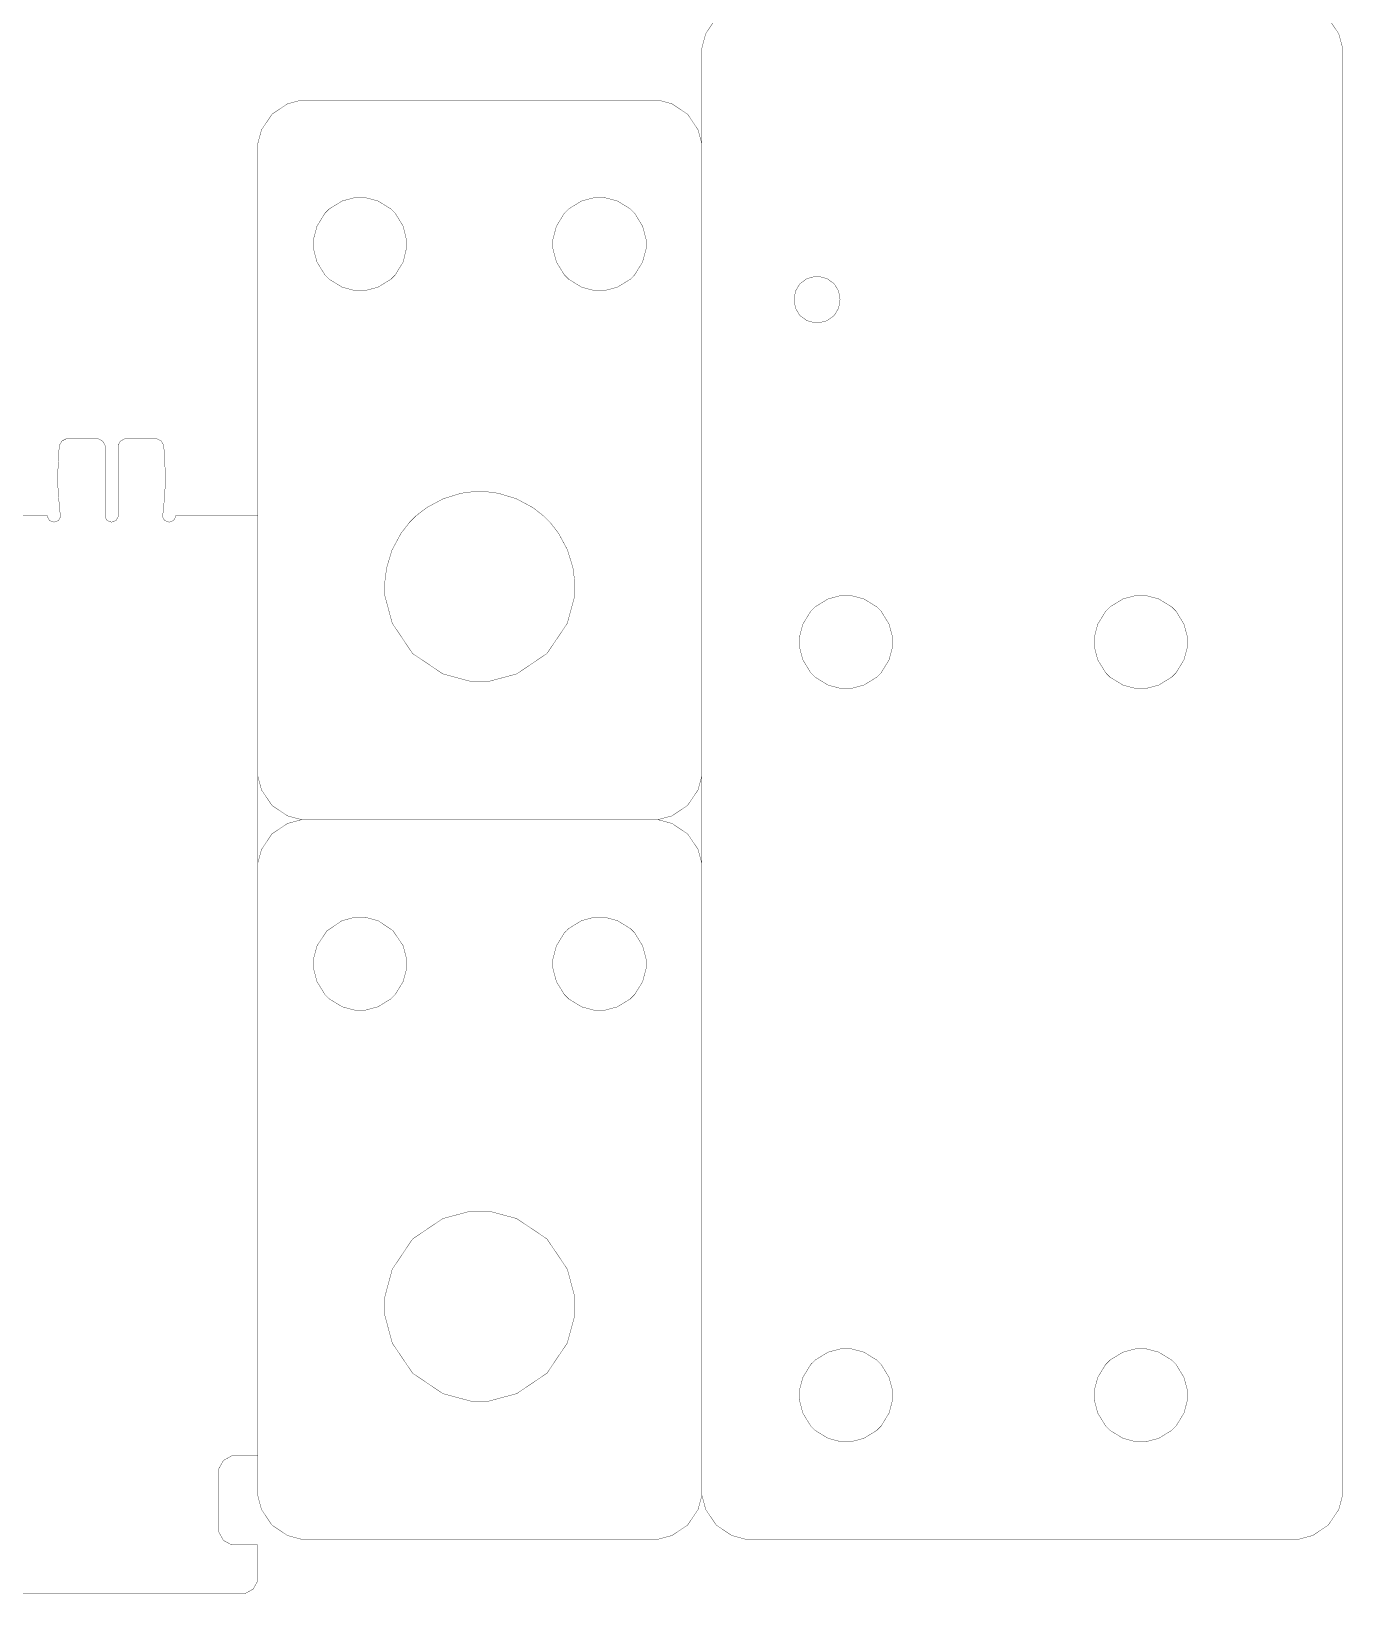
# Model space of a CAD drawing. Extents: x 0.1 to 11.9, y 0.1 to 11.9.
# Drawn here: x 8.461 to 11.827, y 0.097 to 4.106 of the extents above; entities that cross this region are included whole.
import ezdxf

# ---------------------------------------------------------------- set-up
doc = ezdxf.new("R2010")
doc.units = 0
doc.layers.get('0').update_dxf_attribs({"linetype": 'CONTINUOUS'})

msp = doc.modelspace()

# ---------------------------------------------------------------- linework, layer by layer
at = {"color": 1, "const_width": 0.00084}
for points in [[(10.1823, 4.05149), (10.1823, 4.06369), (10.1921, 4.10015), (10.2189, 4.13986), (10.2586, 4.16667), (10.2951, 4.17649), (10.3073, 4.17649)], [(11.7012, 4.17649), (11.7134, 4.17649), (11.7498, 4.16667), (11.7896, 4.13986), (11.8163, 4.10015), (11.8262, 4.06369), (11.8262, 4.05149)], [(10.1823, 4.05149), (10.1823, 0.361546)], [(11.8262, 4.05149), (11.8262, 0.361546)], [(9.16749, 3.92985), (9.15528, 3.92985), (9.11882, 3.92008), (9.0791, 3.89328), (9.05231, 3.85357), (9.04249, 3.81706), (9.04249, 3.80485)], [(9.16749, 3.92985), (10.0573, 3.92985)], [(10.1823, 3.80485), (10.1823, 3.81706), (10.1724, 3.85357), (10.1457, 3.89328), (10.1059, 3.92008), (10.0694, 3.92985), (10.0573, 3.92985)], [(9.04249, 3.80485), (9.04249, 2.20822)], [(8.5536, 3.06011), (8.55035, 3.06011), (8.54058, 3.05524), (8.5344, 3.04546), (8.53407, 3.04303)], [(8.63108, 3.06011), (8.5536, 3.06011)], [(8.65076, 3.04042), (8.65076, 3.04394), (8.64497, 3.05436), (8.63456, 3.06011), (8.63108, 3.06011)], [(8.70394, 3.06011), (8.70042, 3.06011), (8.69, 3.05436), (8.68425, 3.04394), (8.68425, 3.04042)], [(8.70394, 3.06011), (8.78142, 3.06011)], [(8.80089, 3.04303), (8.80057, 3.04546), (8.79438, 3.05524), (8.78461, 3.06011), (8.78142, 3.06011)], [(8.53407, 3.04303), (8.53207, 3.0281), (8.52875, 2.95307), (8.53418, 2.87815), (8.53663, 2.86328)], [(8.65076, 2.86328), (8.65076, 3.04042)], [(8.68425, 2.86328), (8.68425, 3.04042)], [(8.79839, 2.86328), (8.80078, 2.87815), (8.80621, 2.95307), (8.80285, 3.0281), (8.80089, 3.04303)], [(8.50315, 2.86328), (8.29249, 2.86328)], [(8.50315, 2.86328), (8.50315, 2.86019), (8.50836, 2.85081), (8.51986, 2.84663), (8.53131, 2.85081), (8.53657, 2.86019), (8.53663, 2.86328)], [(8.65076, 2.86328), (8.65076, 2.86019), (8.65597, 2.85081), (8.66749, 2.84663), (8.67899, 2.85081), (8.68425, 2.86019), (8.68425, 2.86328)], [(8.79839, 2.86328), (8.79839, 2.86019), (8.8036, 2.85081), (8.81511, 2.84663), (8.82661, 2.85081), (8.83188, 2.86019), (8.83188, 2.86328)], [(9.04249, 2.86328), (8.83188, 2.86328)], [(9.04249, 2.20822), (9.04249, 2.19607), (9.05231, 2.15956), (9.0791, 2.11985), (9.11882, 2.09304), (9.15528, 2.08322), (9.16749, 2.08322)], [(9.04249, 2.20822), (9.04249, 1.95822)], [(10.0573, 2.08322), (10.0694, 2.08322), (10.1059, 2.09304), (10.1457, 2.11985), (10.1724, 2.15956), (10.1823, 2.19607), (10.1823, 2.20822)], [(9.16749, 2.08322), (9.15528, 2.08322), (9.11882, 2.0734), (9.0791, 2.0466), (9.05231, 2.00689), (9.04249, 1.97043), (9.04249, 1.95822)], [(9.16749, 2.08322), (10.0573, 2.08322)], [(10.1823, 1.95822), (10.1823, 1.97043), (10.1724, 2.00689), (10.1457, 2.0466), (10.1059, 2.0734), (10.0694, 2.08322), (10.0573, 2.08322)], [(9.04249, 1.95822), (9.04249, 0.361546)], [(10.1823, 0.566026), (10.1823, 0.361546)], [(8.98232, 0.450467), (8.97532, 0.450467), (8.95449, 0.438965), (8.94299, 0.418078), (8.94299, 0.411079)], [(9.04249, 0.450467), (8.98232, 0.450467)], [(8.94299, 0.411079), (8.94299, 0.26161)], [(9.04249, 0.361546), (9.04249, 0.349393), (9.05231, 0.312935), (9.0791, 0.273167), (9.11882, 0.246419), (9.15528, 0.236546), (9.16749, 0.236546)], [(10.0573, 0.236546), (10.0694, 0.236546), (10.1059, 0.246419), (10.1457, 0.273167), (10.1724, 0.312935), (10.1823, 0.349393), (10.1823, 0.361546)], [(10.3073, 0.236546), (10.2951, 0.236546), (10.2586, 0.246419), (10.2189, 0.273167), (10.1921, 0.312935), (10.1823, 0.349393), (10.1823, 0.361546)], [(11.8262, 0.361546), (11.8262, 0.349393), (11.8163, 0.312935), (11.7896, 0.273167), (11.7498, 0.246419), (11.7134, 0.236546), (11.7012, 0.236546)], [(8.94299, 0.26161), (8.94299, 0.254665), (8.95449, 0.233832), (8.97532, 0.222276), (8.98232, 0.222276)], [(9.04249, 0.222276), (8.98232, 0.222276)], [(9.04249, 0.222276), (9.04249, 0.13661)], [(9.16749, 0.236546), (10.0573, 0.236546)], [(11.7012, 0.236546), (10.3073, 0.236546)], [(9.00315, 0.097277), (9.0101, 0.097277), (9.03093, 0.108832), (9.04249, 0.129666), (9.04249, 0.13661)], [(9.00315, 0.097277), (8.29249, 0.097277)]]:
    msp.add_lwpolyline(points, dxfattribs=at)
for points in [[(9.42486, 3.56017), (9.42486, 3.56814), (9.41581, 3.60601), (9.39546, 3.63926), (9.38986, 3.64486), (9.38422, 3.6505), (9.35101, 3.67085), (9.31663, 3.67996), (9.30518, 3.67996), (9.29368, 3.67996), (9.25933, 3.67085), (9.22613, 3.6505), (9.22054, 3.64486), (9.2149, 3.63926), (9.19456, 3.60601), (9.18549, 3.57167), (9.18549, 3.56017), (9.18549, 3.54872), (9.19456, 3.51438), (9.2149, 3.48113), (9.22054, 3.47547), (9.22613, 3.46989), (9.25933, 3.44954), (9.29368, 3.44043), (9.30518, 3.44043), (9.31663, 3.44043), (9.35101, 3.44954), (9.38422, 3.46989), (9.38986, 3.47547), (9.39546, 3.48113), (9.41581, 3.51438), (9.42486, 3.55225), (9.42486, 3.56017)], [(10.0393, 3.56017), (10.0393, 3.57167), (10.0301, 3.60601), (10.0098, 3.63926), (10.0042, 3.64486), (9.99858, 3.6505), (9.96539, 3.67085), (9.93099, 3.6799), (9.91954, 3.6799), (9.90804, 3.6799), (9.87369, 3.67085), (9.8405, 3.6505), (9.8349, 3.64486), (9.82926, 3.63926), (9.80892, 3.60601), (9.79986, 3.57167), (9.79986, 3.56017), (9.79986, 3.54872), (9.80892, 3.51438), (9.82926, 3.48118), (9.8349, 3.47553), (9.8405, 3.46994), (9.87369, 3.4496), (9.90804, 3.44043), (9.91954, 3.44043), (9.93099, 3.44043), (9.96539, 3.4496), (9.99858, 3.46994), (10.0042, 3.47553), (10.0098, 3.48118), (10.0301, 3.51438), (10.0393, 3.54872), (10.0393, 3.56017)], [(10.4778, 3.35856), (10.4712, 3.35856), (10.4519, 3.36367), (10.4334, 3.37706), (10.4224, 3.39594), (10.4187, 3.41764), (10.4224, 3.43935), (10.4334, 3.45822), (10.4519, 3.47163), (10.4712, 3.47667), (10.4778, 3.47667), (10.4842, 3.47667), (10.5036, 3.47163), (10.522, 3.45822), (10.5331, 3.43935), (10.5368, 3.41764), (10.5331, 3.39594), (10.522, 3.37706), (10.5036, 3.36367), (10.4842, 3.35856), (10.4778, 3.35856)], [(9.85607, 2.68164), (9.85607, 2.69358), (9.85135, 2.72944), (9.83757, 2.77496), (9.81515, 2.81694), (9.79318, 2.84565), (9.78478, 2.85406), (9.77632, 2.86253), (9.74761, 2.88456), (9.70562, 2.90696), (9.6601, 2.92079), (9.62429, 2.92551), (9.61236, 2.92551), (9.60037, 2.92551), (9.56456, 2.92079), (9.5191, 2.90696), (9.47711, 2.88456), (9.4484, 2.86253), (9.44, 2.85406), (9.43153, 2.84565), (9.40956, 2.81694), (9.38715, 2.77496), (9.37338, 2.72944), (9.36871, 2.69358), (9.36871, 2.68164), (9.36871, 2.65799), (9.38786, 2.58686), (9.44011, 2.50944), (9.51753, 2.45725), (9.58865, 2.4381), (9.61236, 2.4381), (9.63601, 2.4381), (9.70714, 2.45725), (9.78461, 2.50944), (9.83686, 2.58686), (9.85607, 2.65799), (9.85607, 2.68164)], [(10.552, 2.41938), (10.5405, 2.41938), (10.5061, 2.4285), (10.4729, 2.44883), (10.4673, 2.45443), (10.4616, 2.46007), (10.4413, 2.49328), (10.4322, 2.52761), (10.4322, 2.53907), (10.4322, 2.55057), (10.4413, 2.5849), (10.4616, 2.61811), (10.4673, 2.62369), (10.4729, 2.62935), (10.5061, 2.64968), (10.5405, 2.65875), (10.552, 2.65875), (10.5634, 2.65875), (10.5978, 2.64968), (10.631, 2.62935), (10.6366, 2.62369), (10.6422, 2.61811), (10.6625, 2.5849), (10.6717, 2.55057), (10.6717, 2.53907), (10.6717, 2.52761), (10.6625, 2.49328), (10.6422, 2.46007), (10.6366, 2.45443), (10.631, 2.44883), (10.5978, 2.4285), (10.5634, 2.41938), (10.552, 2.41938)], [(11.3087, 2.41938), (11.2972, 2.41938), (11.2628, 2.4285), (11.2296, 2.44883), (11.224, 2.45443), (11.2184, 2.46007), (11.198, 2.49328), (11.1889, 2.52761), (11.1889, 2.53907), (11.1889, 2.55057), (11.198, 2.5849), (11.2184, 2.61811), (11.224, 2.62369), (11.2296, 2.62935), (11.2628, 2.64968), (11.2972, 2.65875), (11.3087, 2.65875), (11.3201, 2.65875), (11.3544, 2.64968), (11.3876, 2.62935), (11.3933, 2.62369), (11.3989, 2.61811), (11.4192, 2.5849), (11.4284, 2.55057), (11.4284, 2.53907), (11.4284, 2.52761), (11.4192, 2.49328), (11.3989, 2.46007), (11.3933, 2.45443), (11.3876, 2.44883), (11.3544, 2.4285), (11.3201, 2.41938), (11.3087, 2.41938)], [(9.42486, 1.71354), (9.42486, 1.72521), (9.41542, 1.76014), (9.38981, 1.79818), (9.35172, 1.82383), (9.31679, 1.83322), (9.30518, 1.83322), (9.29351, 1.83322), (9.25857, 1.82383), (9.22054, 1.79818), (9.19488, 1.76014), (9.18549, 1.72521), (9.18549, 1.71354), (9.18549, 1.7021), (9.19461, 1.66775), (9.21496, 1.63456), (9.2206, 1.6289), (9.22618, 1.62332), (9.25939, 1.60297), (9.29372, 1.59386), (9.30518, 1.59386), (9.31663, 1.59386), (9.35097, 1.60297), (9.38417, 1.62332), (9.38981, 1.6289), (9.3954, 1.63456), (9.41575, 1.66775), (9.42486, 1.7021), (9.42486, 1.71354)], [(10.0393, 1.71354), (10.0393, 1.72504), (10.0302, 1.75939), (10.0098, 1.79264), (10.0042, 1.79824), (9.99858, 1.80387), (9.96539, 1.82422), (9.93099, 1.83333), (9.91954, 1.83333), (9.90804, 1.83333), (9.87369, 1.82422), (9.8405, 1.80387), (9.8349, 1.79824), (9.82926, 1.79264), (9.80892, 1.75939), (9.79986, 1.72504), (9.79986, 1.71354), (9.79986, 1.7021), (9.80892, 1.66769), (9.82926, 1.6345), (9.8349, 1.62885), (9.8405, 1.62326), (9.87369, 1.60286), (9.90804, 1.59375), (9.91954, 1.59375), (9.93099, 1.59375), (9.96539, 1.60286), (9.99858, 1.62326), (10.0042, 1.62885), (10.0098, 1.6345), (10.0302, 1.66769), (10.0393, 1.7021), (10.0393, 1.71354)], [(9.85607, 0.834961), (9.85607, 0.858724), (9.83692, 0.92985), (9.78467, 1.00732), (9.70719, 1.05957), (9.63607, 1.07867), (9.61236, 1.07867), (9.58865, 1.07867), (9.51753, 1.05957), (9.44006, 1.00732), (9.38781, 0.92985), (9.36871, 0.858724), (9.36871, 0.834961), (9.36871, 0.811253), (9.38781, 0.740126), (9.44006, 0.662651), (9.51753, 0.61046), (9.58865, 0.591254), (9.61236, 0.591254), (9.63607, 0.591254), (9.70719, 0.61046), (9.78467, 0.662651), (9.83692, 0.740126), (9.85607, 0.811253), (9.85607, 0.834961)], [(10.552, 0.486546), (10.5405, 0.486546), (10.5061, 0.49566), (10.4729, 0.516004), (10.4673, 0.521593), (10.4616, 0.527235), (10.4413, 0.560439), (10.4322, 0.594781), (10.4322, 0.606228), (10.4322, 0.617731), (10.4413, 0.652072), (10.4616, 0.685275), (10.4673, 0.690864), (10.4729, 0.696506), (10.5061, 0.716851), (10.5405, 0.725911), (10.552, 0.725911), (10.5634, 0.725911), (10.5978, 0.716851), (10.631, 0.696506), (10.6366, 0.690864), (10.6422, 0.685275), (10.6625, 0.652072), (10.6717, 0.617731), (10.6717, 0.606228), (10.6717, 0.594781), (10.6625, 0.560439), (10.6422, 0.527235), (10.6366, 0.521593), (10.631, 0.516004), (10.5978, 0.49566), (10.5634, 0.486546), (10.552, 0.486546)], [(11.3087, 0.486546), (11.2972, 0.486546), (11.2628, 0.49566), (11.2295, 0.516004), (11.224, 0.521593), (11.2183, 0.527235), (11.198, 0.560439), (11.1889, 0.594781), (11.1889, 0.606228), (11.1889, 0.617731), (11.198, 0.652072), (11.2183, 0.685275), (11.224, 0.690864), (11.2295, 0.696506), (11.2628, 0.716851), (11.2972, 0.725911), (11.3087, 0.725911), (11.3201, 0.725911), (11.3544, 0.716851), (11.3876, 0.696506), (11.3933, 0.690864), (11.3989, 0.685275), (11.4192, 0.652072), (11.4284, 0.617731), (11.4284, 0.606228), (11.4284, 0.594781), (11.4192, 0.560439), (11.3989, 0.527235), (11.3933, 0.521593), (11.3876, 0.516004), (11.3544, 0.49566), (11.3201, 0.486546), (11.3087, 0.486546)]]:
    msp.add_lwpolyline(points, close=True, dxfattribs=at)

doc.saveas('drawing.dxf')
